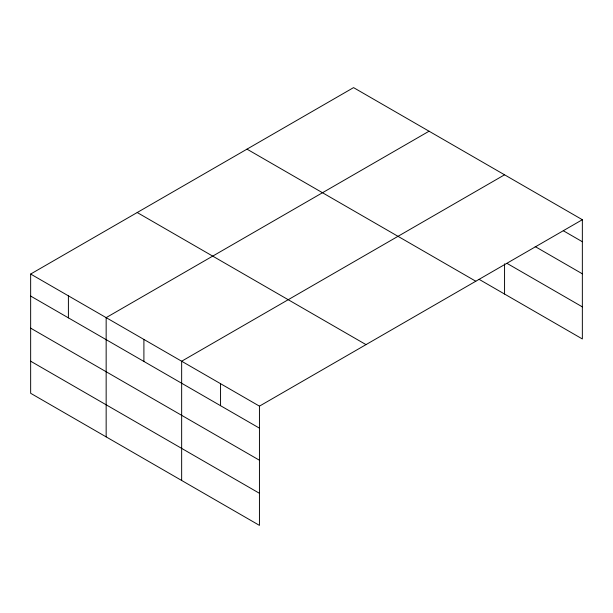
<?xml version="1.0" encoding="UTF-8"?>
<svg xmlns="http://www.w3.org/2000/svg" width="613" height="613" viewBox="0 0 613 613"><rect width="100%" height="100%" fill="white"/><g stroke="black" fill="none" stroke-linecap="round" stroke-linejoin="round"><path stroke-width="0.92" d="M30.65 274.042L259.445 406.143L259.445 525.379L30.65 393.285L30.65 274.042L353.555 87.621L582.35 219.715L582.35 338.958L479.121 279.352M429.054 131.213L106.156 317.634L106.156 436.877M504.56 174.805L181.655 361.226L181.655 480.469M259.445 406.143L582.35 219.715M563.316 230.741L582.35 241.729M535.18 246.579L582.35 273.812M507.043 263.391L582.35 306.868M246.993 149.143L475.795 281.237M137.205 212.527L366.007 344.621M30.65 296.064L259.445 428.158M30.65 328.147L259.445 460.24M30.65 361.203L259.445 493.296M504.56 263.843L504.56 294.041M220.55 383.684L220.55 405.699M143.902 339.433L143.902 361.448M68.403 295.841L68.403 317.856"/></g></svg>
